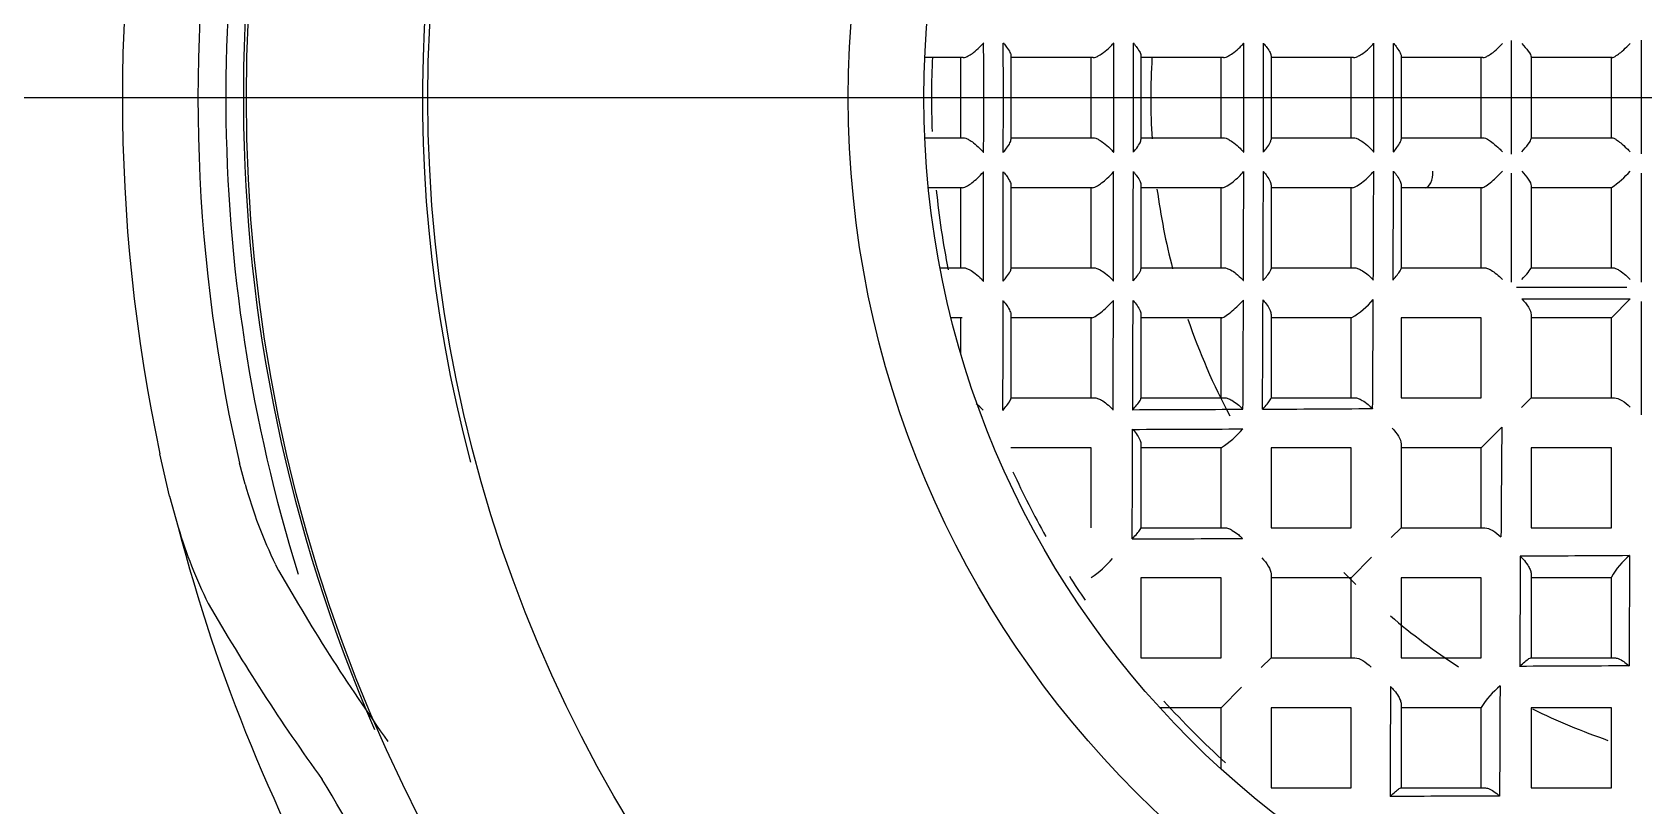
# Model space of a CAD drawing. Header units: millimetres. Extents: x -60 to 7633, y -2614 to 2146.
# Drawn here: x 4808.29 to 4818.94, y -1082.4 to -1077.28 of the extents above; entities that cross this region are included whole.
import ezdxf
from ezdxf.lldxf.tags import DXFTag

# ---------------------------------------------------------------- set-up
doc = ezdxf.new("R2010")
doc.units = ezdxf.units.MM
doc.layers.get('0').update_dxf_attribs({"color": 250})
tags = doc.linetypes.add('CENTER2', pattern=[28.575, 19.05, -3.175, 3.175, -3.175]).pattern_tags.tags
tags[10:11] = [DXFTag(74, 4), DXFTag(75, 0), DXFTag(340, '0'), DXFTag(46, 0.0), DXFTag(50, 0.0), DXFTag(44, 0.0), DXFTag(45, 0.0)]
tags[8:9] = [DXFTag(74, 4), DXFTag(75, 0), DXFTag(340, '0'), DXFTag(46, 0.0), DXFTag(50, 0.0), DXFTag(44, 0.0), DXFTag(45, 0.0)]
tags[6:7] = [DXFTag(74, 4), DXFTag(75, 0), DXFTag(340, '0'), DXFTag(46, 0.0), DXFTag(50, 0.0), DXFTag(44, 0.0), DXFTag(45, 0.0)]
tags[4:5] = [DXFTag(74, 4), DXFTag(75, 0), DXFTag(340, '0'), DXFTag(46, 0.0), DXFTag(50, 0.0), DXFTag(44, 0.0), DXFTag(45, 0.0)]

msp = doc.modelspace()

# ---------------------------------------------------------------- linework, layer by layer
at = {"linetype": 'Continuous'}
for p, q in [((4818.068, -1078.086), (4818.068, -1077.333)), ((4818.928, -1078.084), (4818.928, -1077.332)), ((4814.443, -1077.447), (4814.186, -1077.447)), ((4814.428, -1077.977), (4814.428, -1077.447)), ((4814.758, -1077.435), (4814.758, -1077.989)), ((4815.303, -1077.447), (4814.758, -1077.447)), ((4815.288, -1077.977), (4815.288, -1077.447)), ((4815.618, -1077.435), (4815.618, -1077.988)), ((4816.163, -1077.447), (4815.618, -1077.447)), ((4816.148, -1077.977), (4816.148, -1077.447)), ((4816.478, -1077.435), (4816.478, -1077.988)), ((4817.024, -1077.447), (4816.478, -1077.447)), ((4817.008, -1077.977), (4817.008, -1077.447)), ((4817.338, -1077.436), (4817.338, -1077.987)), ((4817.477, -1077.447), (4817.338, -1077.447)), ((4817.879, -1077.447), (4817.477, -1077.447)), ((4817.868, -1077.977), (4817.868, -1077.447)), ((4818.198, -1077.441), (4818.198, -1077.982)), ((4818.733, -1077.447), (4818.198, -1077.447)), ((4818.728, -1077.977), (4818.728, -1077.447)), ((4814.186, -1077.977), (4814.443, -1077.977)), ((4814.758, -1077.977), (4815.303, -1077.977)), ((4815.618, -1077.977), (4816.163, -1077.977)), ((4816.478, -1077.977), (4817.024, -1077.977)), ((4817.338, -1077.977), (4817.477, -1077.977)), ((4817.477, -1077.977), (4817.879, -1077.977)), ((4818.198, -1077.977), (4818.733, -1077.977)), ((4814.439, -1078.307), (4814.21, -1078.307)), ((4814.428, -1078.837), (4814.428, -1078.307)), ((4814.758, -1078.291), (4814.758, -1078.845)), ((4815.298, -1078.307), (4814.758, -1078.307)), ((4815.288, -1078.837), (4815.288, -1078.307)), ((4815.618, -1078.29), (4815.618, -1078.844)), ((4816.158, -1078.307), (4815.618, -1078.307)), ((4816.148, -1078.837), (4816.148, -1078.307)), ((4816.478, -1078.29), (4816.478, -1078.843)), ((4817.017, -1078.307), (4816.478, -1078.307)), ((4817.008, -1078.837), (4817.008, -1078.307)), ((4817.338, -1078.289), (4817.338, -1078.841)), ((4817.498, -1078.307), (4817.338, -1078.307)), ((4817.873, -1078.307), (4817.498, -1078.307)), ((4817.868, -1078.837), (4817.868, -1078.307)), ((4818.068, -1078.931), (4818.068, -1078.212)), ((4818.198, -1078.295), (4818.198, -1078.838)), ((4818.729, -1078.307), (4818.198, -1078.307)), ((4818.728, -1078.837), (4818.728, -1078.307)), ((4818.928, -1078.933), (4818.928, -1078.212)), ((4814.287, -1078.837), (4814.446, -1078.837)), ((4814.758, -1078.837), (4815.307, -1078.837)), ((4815.618, -1078.837), (4816.168, -1078.837)), ((4816.478, -1078.837), (4817.029, -1078.837)), ((4817.338, -1078.837), (4817.743, -1078.837)), ((4817.743, -1078.837), (4817.888, -1078.837)), ((4818.198, -1078.837), (4818.739, -1078.837)), ((4818.83, -1078.967), (4818.1, -1078.967)), ((4818.136, -1079.042), (4818.853, -1079.042)), ((4818.728, -1079.167), (4818.853, -1079.042)), ((4814.758, -1079.147), (4814.758, -1079.701)), ((4815.618, -1079.147), (4815.618, -1079.7)), ((4816.478, -1079.145), (4816.478, -1079.699)), ((4818.198, -1079.147), (4818.198, -1079.474)), ((4818.928, -1079.81), (4818.928, -1079.06)), ((4814.435, -1079.167), (4814.362, -1079.167)), ((4814.428, -1079.409), (4814.428, -1079.167)), ((4815.294, -1079.167), (4814.758, -1079.167)), ((4815.288, -1079.697), (4815.288, -1079.167)), ((4816.153, -1079.167), (4815.618, -1079.167)), ((4816.148, -1079.697), (4816.148, -1079.167)), ((4817.011, -1079.167), (4816.478, -1079.167)), ((4817.008, -1079.697), (4817.008, -1079.167)), ((4817.338, -1079.167), (4817.338, -1079.697)), ((4817.868, -1079.167), (4817.338, -1079.167)), ((4817.868, -1079.697), (4817.868, -1079.167)), ((4818.728, -1079.167), (4818.198, -1079.167)), ((4818.728, -1079.697), (4818.728, -1079.167)), ((4818.198, -1079.474), (4818.198, -1079.697)), ((4814.758, -1079.697), (4815.31, -1079.697)), ((4815.618, -1079.697), (4816.171, -1079.697)), ((4816.478, -1079.697), (4817.032, -1079.697)), ((4817.338, -1079.697), (4817.868, -1079.697)), ((4818.133, -1079.761), (4818.198, -1079.697)), ((4818.198, -1079.697), (4818.421, -1079.697)), ((4818.421, -1079.697), (4818.748, -1079.697)), ((4809.588, -1079.805), (4809.657, -1080.13)), ((4817.868, -1080.027), (4818.003, -1079.891)), ((4815.618, -1080.004), (4815.618, -1080.558)), ((4817.338, -1080.002), (4817.338, -1080.557)), ((4809.194, -1080.347), (4809.131, -1080.068)), ((4815.288, -1080.027), (4814.758, -1080.027)), ((4815.288, -1080.557), (4815.288, -1080.027)), ((4816.15, -1080.027), (4815.618, -1080.027)), ((4816.148, -1080.557), (4816.148, -1080.027)), ((4816.478, -1080.027), (4816.478, -1080.557)), ((4817.008, -1080.027), (4816.478, -1080.027)), ((4817.008, -1080.557), (4817.008, -1080.027)), ((4817.868, -1080.027), (4817.338, -1080.027)), ((4817.868, -1080.557), (4817.868, -1080.027)), ((4818.198, -1080.027), (4818.198, -1080.557)), ((4818.728, -1080.027), (4818.198, -1080.027)), ((4818.728, -1080.557), (4818.728, -1080.027)), ((4809.694, -1080.268), (4809.657, -1080.13)), ((4809.194, -1080.347), (4809.252, -1080.553)), ((4815.618, -1080.557), (4816.172, -1080.557)), ((4816.478, -1080.557), (4817.008, -1080.557)), ((4817.273, -1080.621), (4817.338, -1080.557)), ((4817.338, -1080.557), (4817.892, -1080.557)), ((4818.198, -1080.557), (4818.728, -1080.557)), ((4817.008, -1080.887), (4817.143, -1080.751)), ((4816.478, -1080.862), (4816.478, -1081.417)), ((4818.198, -1080.862), (4818.198, -1081.417)), ((4815.618, -1080.887), (4815.618, -1081.417)), ((4816.148, -1080.887), (4815.618, -1080.887)), ((4816.148, -1081.417), (4816.148, -1080.887)), ((4817.008, -1080.887), (4816.478, -1080.887)), ((4817.008, -1081.417), (4817.008, -1080.887)), ((4817.338, -1080.887), (4817.338, -1081.417)), ((4817.868, -1080.887), (4817.338, -1080.887)), ((4817.868, -1081.417), (4817.868, -1080.887)), ((4818.728, -1080.887), (4818.198, -1080.887)), ((4818.728, -1081.417), (4818.728, -1080.883)), ((4815.618, -1081.417), (4816.148, -1081.417)), ((4816.413, -1081.481), (4816.478, -1081.417)), ((4816.478, -1081.417), (4817.033, -1081.417)), ((4817.338, -1081.417), (4817.868, -1081.417)), ((4818.196, -1081.417), (4818.749, -1081.417)), ((4816.148, -1081.747), (4816.283, -1081.611)), ((4817.338, -1081.722), (4817.338, -1082.277)), ((4816.148, -1081.747), (4815.741, -1081.747)), ((4816.148, -1082.153), (4816.148, -1081.747)), ((4816.478, -1081.747), (4816.478, -1082.277)), ((4817.008, -1081.747), (4816.478, -1081.747)), ((4817.008, -1082.277), (4817.008, -1081.747)), ((4817.868, -1081.747), (4817.338, -1081.747)), ((4817.868, -1082.277), (4817.868, -1081.745)), ((4818.198, -1081.747), (4818.198, -1082.277)), ((4818.728, -1081.747), (4818.198, -1081.747)), ((4818.728, -1082.277), (4818.728, -1081.747)), ((4816.478, -1082.277), (4817.008, -1082.277)), ((4817.336, -1082.277), (4817.891, -1082.277)), ((4818.198, -1082.277), (4818.728, -1082.277))]:
    msp.add_line(p, q, dxfattribs=at)
at = {"linetype": 'CENTER2'}
msp.add_line((4840.183, -1077.712), (4800.183, -1077.712), dxfattribs=at)
at = {"linetype": 'Continuous'}
for radius in [154.995, 153.2, 152.997, 152.9, 152.7, 32.5, 32, 10.48, 9.28, 6.5, 6]:
    msp.add_circle((4820.183, -1077.712), radius, dxfattribs=at)
for centre, radius, start, end in [((4820.183, -1077.712), 9.315, 255, 195), ((4820.183, -1077.712), 10.5, 157.1727, 203.4562), ((4820.183, -1077.712), 10.616, 163.3469, 197.2643), ((4820.183, -1077.712), 11.3, 167.9632, 192.0368), ((4820.183, -1077.712), 10.8, 168.8254, 191.1746), ((4182.131, -1077.712), 632.447, 359.967225, 0.032775), ((4211.069, -1077.712), 603.639, 359.965668, 0.034332), ((4361.013, -1077.712), 454.425, 359.95446, 0.04554), ((4385.48, -1077.712), 430.088, 359.95189, 0.04811), ((4510.312, -1077.712), 305.986, 359.93252, 0.06748), ((4530.307, -1077.712), 286.121, 359.92786, 0.07214), ((4630.028, -1077.712), 187.13, 359.89005, 0.10995), ((4645.55, -1077.712), 171.737, 359.88028, 0.11972), ((4820.183, -1077.712), 5.95, 177.4228, 182.1515), ((4820.183, -1077.712), 4.5, 176.6433, 183.4742), ((4112.722, -1077.65), 701.856, 359.895812, 359.954897), ((4141.515, -1077.647), 673.193, 359.891138, 359.952727), ((4290.343, -1077.624), 525.094, 359.85818, 359.93704), ((4314.558, -1077.619), 501.01, 359.85081, 359.93344), ((4437.352, -1077.579), 378.946, 359.79703, 359.9061), ((4456.852, -1077.569), 359.576, 359.7846, 359.89951), ((4552.177, -1077.485), 264.981, 359.6901, 359.84566), ((4566.504, -1077.462), 250.785, 359.66743, 359.83172), ((4818.322, -1077.72), 0.714, 304.8117, 318.0671), ((4820.183, -1077.712), 5.95, 185.8893, 191.0278), ((4820.183, -1077.712), 4.5, 187.7274, 194.5583), ((3872.773, -1077.1), 941.936, 359.83707, 359.881125), ((3990.887, -1076.836), 824.552, 359.795684, 359.845969), ((4007.338, -1076.77), 808.231, 359.786884, 359.838176), ((4059.766, -1076.173), 756.535, 359.727356, 359.782102), ((4058.611, -1075.999), 757.82, 359.714716, 359.769361), ((4816.754, -1078.718), 0.517, 299.8216, 320.5632), ((3888.259, -1073.785), 928.91, 359.630918, 359.675459), ((4820.183, -1077.712), 4.5, 198.9939, 207.8805), ((4814.293, -1080.032), 0.378, 41.8919, 51.5462), ((4813.008, -372.499), 707.281, 270.207028, 270.266046), ((4813.984, -574.4), 505.378, 270.27636, 270.35884), ((4812.728, -323.458), 756.453, 270.214705, 270.269877), ((4815.829, -1079.519), 0.6, 302.2937, 320.3698), ((5302.312, -1083.793), 484.324, 179.53839, 179.62421), ((4820.183, -1077.712), 5.95, 204.5641, 209.1871), ((4812.83, -1079.39), 3.256, 195.6446, 205.6699), ((4812.26, -1079.661), 3.137, 196.5172, 206.4277), ((4820.183, -1077.711), 11.294, 194.5713, 225.4287), ((4811.871, -178.006), 902.632, 270.234203, 270.280399), ((4814.875, -1080.286), 0.729, 304.5689, 319.5156), ((5346.232, -1084.036), 528.116, 179.64293, 179.72186), ((4824.109, -2009.584), 928.858, 90.32454, 90.369083), ((4819.177, -1081.14), 0.517, 129.4368, 150.1784), ((5262.367, -1083.167), 443.525, 179.68652, 179.78065), ((4821.429, -1074.28), 13.25, 209.4816, 215.4757), ((4820.183, -1077.712), 4.5, 224.2556, 225.6895), ((4820.183, -1077.712), 5.95, 212.1401, 213.9652), ((4820.964, -1074.432), 13.283, 209.9193, 215.9006), ((4820.183, -1077.712), 4.5, 229.6072, 236.7752), ((4821.895, -1839.31), 757.846, 90.23064, 90.285283), ((5740.996, -1086.119), 923.739, 179.720129, 179.765269), ((4818.375, -1082.065), 0.6, 129.6302, 147.7063), ((5538.929, -1085.016), 720.945, 179.728765, 179.786654), ((4820.183, -1077.712), 5.95, 222.1174, 227.6727), ((4820.183, -1077.712), 4.5, 243.9625, 250.8341), ((4791.114, -1093.751), 22.302, 28.5195, 31.1307)]:
    msp.add_arc(centre, radius, start, end, dxfattribs=at)
msp.add_ellipse((4817.498, -1078.207), major_axis=(0, -0.1), ratio=0.493745, start_param=0, end_param=1.66158, dxfattribs=at)
for points, knots in [([(4814.443, -1077.447), (4814.447, -1077.447), (4814.453, -1077.445), (4814.46, -1077.443), (4814.466, -1077.441), (4814.473, -1077.437), (4814.48, -1077.433), (4814.49, -1077.428), (4814.501, -1077.421), (4814.511, -1077.413), (4814.525, -1077.402), (4814.538, -1077.39), (4814.551, -1077.378), (4814.56, -1077.369), (4814.569, -1077.36), (4814.576, -1077.351), (4814.577, -1077.351), (4814.577, -1077.35), (4814.578, -1077.35)], [0, 0, 0, 0, 0.145875, 0.145875, 0.145875, 0.290449, 0.290449, 0.290449, 0.498511, 0.498511, 0.498511, 0.786425, 0.786425, 0.786425, 0.989253, 0.989253, 0.989253, 1, 1, 1, 1]), ([(4814.708, -1077.35), (4814.708, -1077.35), (4814.709, -1077.351), (4814.709, -1077.351), (4814.717, -1077.36), (4814.724, -1077.369), (4814.73, -1077.378), (4814.739, -1077.39), (4814.747, -1077.402), (4814.752, -1077.413), (4814.756, -1077.421), (4814.758, -1077.429), (4814.758, -1077.435)], [0, 0, 0, 0, 0.014647, 0.014647, 0.014647, 0.296301, 0.296301, 0.296301, 0.696508, 0.696508, 0.696508, 1, 1, 1, 1]), ([(4815.303, -1077.447), (4815.308, -1077.447), (4815.314, -1077.445), (4815.32, -1077.443), (4815.326, -1077.441), (4815.333, -1077.437), (4815.34, -1077.433), (4815.351, -1077.428), (4815.361, -1077.42), (4815.371, -1077.413), (4815.386, -1077.402), (4815.399, -1077.39), (4815.412, -1077.378), (4815.421, -1077.369), (4815.429, -1077.36), (4815.436, -1077.352), (4815.437, -1077.351), (4815.437, -1077.351), (4815.438, -1077.35)], [0, 0, 0, 0, 0.146971, 0.146971, 0.146971, 0.292613, 0.292613, 0.292613, 0.502793, 0.502793, 0.502793, 0.793256, 0.793256, 0.793256, 0.98921, 0.98921, 0.98921, 1, 1, 1, 1]), ([(4815.568, -1077.35), (4815.568, -1077.351), (4815.568, -1077.351), (4815.569, -1077.352), (4815.577, -1077.361), (4815.584, -1077.37), (4815.59, -1077.379), (4815.599, -1077.391), (4815.607, -1077.403), (4815.612, -1077.414), (4815.616, -1077.422), (4815.618, -1077.429), (4815.618, -1077.435)], [0, 0, 0, 0, 0.014628, 0.014628, 0.014628, 0.296243, 0.296243, 0.296243, 0.696776, 0.696776, 0.696776, 1, 1, 1, 1]), ([(4816.163, -1077.447), (4816.168, -1077.447), (4816.174, -1077.445), (4816.181, -1077.443), (4816.187, -1077.441), (4816.194, -1077.437), (4816.201, -1077.433), (4816.211, -1077.427), (4816.222, -1077.42), (4816.232, -1077.412), (4816.247, -1077.402), (4816.261, -1077.389), (4816.273, -1077.377), (4816.281, -1077.369), (4816.289, -1077.361), (4816.296, -1077.353), (4816.297, -1077.352), (4816.297, -1077.352), (4816.298, -1077.351)], [0, 0, 0, 0, 0.148561, 0.148561, 0.148561, 0.295756, 0.295756, 0.295756, 0.509003, 0.509003, 0.509003, 0.80311, 0.80311, 0.80311, 0.989148, 0.989148, 0.989148, 1, 1, 1, 1]), ([(4816.428, -1077.351), (4816.428, -1077.352), (4816.428, -1077.352), (4816.429, -1077.353), (4816.437, -1077.362), (4816.444, -1077.371), (4816.45, -1077.379), (4816.459, -1077.392), (4816.467, -1077.404), (4816.472, -1077.414), (4816.476, -1077.422), (4816.478, -1077.43), (4816.478, -1077.435)], [0, 0, 0, 0, 0.0146, 0.0146, 0.0146, 0.296351, 0.296351, 0.296351, 0.697247, 0.697247, 0.697247, 1, 1, 1, 1]), ([(4817.024, -1077.447), (4817.029, -1077.447), (4817.035, -1077.445), (4817.041, -1077.443), (4817.048, -1077.441), (4817.055, -1077.437), (4817.062, -1077.433), (4817.073, -1077.427), (4817.084, -1077.42), (4817.094, -1077.412), (4817.108, -1077.401), (4817.122, -1077.389), (4817.135, -1077.376), (4817.143, -1077.369), (4817.15, -1077.361), (4817.156, -1077.354), (4817.157, -1077.353), (4817.157, -1077.353), (4817.157, -1077.352)], [0, 0, 0, 0, 0.151079, 0.151079, 0.151079, 0.300732, 0.300732, 0.300732, 0.51881, 0.51881, 0.51881, 0.818547, 0.818547, 0.818547, 0.989051, 0.989051, 0.989051, 1, 1, 1, 1]), ([(4817.287, -1077.353), (4817.288, -1077.353), (4817.288, -1077.354), (4817.289, -1077.354), (4817.296, -1077.363), (4817.304, -1077.372), (4817.31, -1077.381), (4817.319, -1077.393), (4817.327, -1077.405), (4817.332, -1077.415), (4817.336, -1077.423), (4817.338, -1077.43), (4817.338, -1077.436)], [0, 0, 0, 0, 0.014552, 0.014552, 0.014552, 0.296996, 0.296996, 0.296996, 0.698185, 0.698185, 0.698185, 1, 1, 1, 1]), ([(4817.879, -1077.447), (4817.884, -1077.447), (4817.889, -1077.445), (4817.895, -1077.443), (4817.901, -1077.441), (4817.908, -1077.437), (4817.915, -1077.433), (4817.925, -1077.427), (4817.935, -1077.42), (4817.946, -1077.412), (4817.96, -1077.401), (4817.974, -1077.388), (4817.987, -1077.375), (4817.994, -1077.368), (4818.001, -1077.362), (4818.007, -1077.355), (4818.008, -1077.354), (4818.008, -1077.354), (4818.008, -1077.353)], [0, 0, 0, 0, 0.152296, 0.152296, 0.152296, 0.303133, 0.303133, 0.303133, 0.524406, 0.524406, 0.524406, 0.830898, 0.830898, 0.830898, 0.989077, 0.989077, 0.989077, 1, 1, 1, 1]), ([(4818.136, -1077.353), (4818.152, -1077.371), (4818.167, -1077.388), (4818.19, -1077.42), (4818.198, -1077.434), (4818.198, -1077.441)], [0, 0, 0, 0, 0.5, 0.5, 1, 1, 1, 1]), ([(4818.733, -1077.447), (4818.736, -1077.447), (4818.74, -1077.445), (4818.745, -1077.443), (4818.75, -1077.441), (4818.755, -1077.437), (4818.761, -1077.433), (4818.77, -1077.427), (4818.78, -1077.42), (4818.79, -1077.412), (4818.803, -1077.401), (4818.817, -1077.388), (4818.831, -1077.375), (4818.838, -1077.368), (4818.845, -1077.362), (4818.851, -1077.355), (4818.852, -1077.354), (4818.852, -1077.354), (4818.853, -1077.353)], [0, 0, 0, 0, 0.151404, 0.151404, 0.151404, 0.301338, 0.301338, 0.301338, 0.522087, 0.522087, 0.522087, 0.829533, 0.829533, 0.829533, 0.989116, 0.989116, 0.989116, 1, 1, 1, 1]), ([(4814.443, -1077.977), (4814.447, -1077.977), (4814.453, -1077.978), (4814.46, -1077.98), (4814.466, -1077.982), (4814.473, -1077.986), (4814.48, -1077.99), (4814.49, -1077.995), (4814.501, -1078.003), (4814.511, -1078.01), (4814.525, -1078.021), (4814.538, -1078.033), (4814.551, -1078.045), (4814.56, -1078.054), (4814.569, -1078.063), (4814.576, -1078.072), (4814.577, -1078.072), (4814.577, -1078.073), (4814.578, -1078.073)], [0, 0, 0, 0, 0.145875, 0.145875, 0.145875, 0.290449, 0.290449, 0.290449, 0.498511, 0.498511, 0.498511, 0.786425, 0.786425, 0.786425, 0.989253, 0.989253, 0.989253, 1, 1, 1, 1]), ([(4814.708, -1078.073), (4814.708, -1078.073), (4814.709, -1078.072), (4814.709, -1078.072), (4814.717, -1078.063), (4814.724, -1078.054), (4814.73, -1078.045), (4814.739, -1078.033), (4814.747, -1078.021), (4814.752, -1078.01), (4814.756, -1078.002), (4814.758, -1077.994), (4814.758, -1077.989)], [0, 0, 0, 0, 0.014647, 0.014647, 0.014647, 0.296301, 0.296301, 0.296301, 0.696508, 0.696508, 0.696508, 1, 1, 1, 1]), ([(4815.303, -1077.977), (4815.308, -1077.977), (4815.314, -1077.978), (4815.32, -1077.98), (4815.326, -1077.983), (4815.333, -1077.986), (4815.34, -1077.99), (4815.351, -1077.996), (4815.361, -1078.003), (4815.371, -1078.011), (4815.386, -1078.021), (4815.399, -1078.033), (4815.412, -1078.046), (4815.421, -1078.054), (4815.429, -1078.063), (4815.436, -1078.071), (4815.437, -1078.072), (4815.437, -1078.072), (4815.438, -1078.073)], [0, 0, 0, 0, 0.146971, 0.146971, 0.146971, 0.292613, 0.292613, 0.292613, 0.502793, 0.502793, 0.502793, 0.793256, 0.793256, 0.793256, 0.98921, 0.98921, 0.98921, 1, 1, 1, 1]), ([(4815.568, -1078.073), (4815.568, -1078.072), (4815.568, -1078.072), (4815.569, -1078.071), (4815.577, -1078.062), (4815.584, -1078.053), (4815.59, -1078.045), (4815.599, -1078.032), (4815.607, -1078.02), (4815.612, -1078.01), (4815.616, -1078.001), (4815.618, -1077.994), (4815.618, -1077.988)], [0, 0, 0, 0, 0.014628, 0.014628, 0.014628, 0.296243, 0.296243, 0.296243, 0.696776, 0.696776, 0.696776, 1, 1, 1, 1]), ([(4816.163, -1077.977), (4816.168, -1077.977), (4816.174, -1077.978), (4816.181, -1077.98), (4816.187, -1077.983), (4816.194, -1077.986), (4816.201, -1077.99), (4816.211, -1077.996), (4816.222, -1078.003), (4816.232, -1078.011), (4816.247, -1078.022), (4816.261, -1078.034), (4816.273, -1078.046), (4816.281, -1078.054), (4816.289, -1078.062), (4816.296, -1078.071), (4816.297, -1078.071), (4816.297, -1078.071), (4816.298, -1078.072)], [0, 0, 0, 0, 0.148561, 0.148561, 0.148561, 0.295756, 0.295756, 0.295756, 0.509003, 0.509003, 0.509003, 0.80311, 0.80311, 0.80311, 0.989148, 0.989148, 0.989148, 1, 1, 1, 1]), ([(4816.428, -1078.072), (4816.428, -1078.071), (4816.428, -1078.071), (4816.429, -1078.07), (4816.437, -1078.061), (4816.444, -1078.052), (4816.45, -1078.044), (4816.459, -1078.031), (4816.467, -1078.019), (4816.472, -1078.009), (4816.476, -1078.001), (4816.478, -1077.994), (4816.478, -1077.988)], [0, 0, 0, 0, 0.0146, 0.0146, 0.0146, 0.296351, 0.296351, 0.296351, 0.697247, 0.697247, 0.697247, 1, 1, 1, 1]), ([(4817.024, -1077.977), (4817.029, -1077.977), (4817.035, -1077.978), (4817.041, -1077.98), (4817.048, -1077.983), (4817.055, -1077.986), (4817.062, -1077.99), (4817.073, -1077.996), (4817.084, -1078.003), (4817.094, -1078.011), (4817.108, -1078.022), (4817.122, -1078.035), (4817.135, -1078.047), (4817.143, -1078.054), (4817.15, -1078.062), (4817.156, -1078.069), (4817.157, -1078.07), (4817.157, -1078.07), (4817.157, -1078.071)], [0, 0, 0, 0, 0.151079, 0.151079, 0.151079, 0.300732, 0.300732, 0.300732, 0.51881, 0.51881, 0.51881, 0.818547, 0.818547, 0.818547, 0.989051, 0.989051, 0.989051, 1, 1, 1, 1]), ([(4817.287, -1078.07), (4817.288, -1078.07), (4817.288, -1078.07), (4817.289, -1078.069), (4817.296, -1078.06), (4817.304, -1078.051), (4817.31, -1078.042), (4817.319, -1078.03), (4817.327, -1078.018), (4817.332, -1078.008), (4817.336, -1078), (4817.338, -1077.993), (4817.338, -1077.987)], [0, 0, 0, 0, 0.014552, 0.014552, 0.014552, 0.296996, 0.296996, 0.296996, 0.698185, 0.698185, 0.698185, 1, 1, 1, 1]), ([(4817.879, -1077.977), (4817.884, -1077.977), (4817.889, -1077.978), (4817.895, -1077.98), (4817.901, -1077.983), (4817.908, -1077.986), (4817.915, -1077.99), (4817.925, -1077.996), (4817.935, -1078.003), (4817.946, -1078.012), (4817.96, -1078.023), (4817.974, -1078.035), (4817.987, -1078.048), (4817.994, -1078.055), (4818.001, -1078.062), (4818.007, -1078.068), (4818.008, -1078.069), (4818.008, -1078.069), (4818.008, -1078.07)], [0, 0, 0, 0, 0.152296, 0.152296, 0.152296, 0.303133, 0.303133, 0.303133, 0.524406, 0.524406, 0.524406, 0.830898, 0.830898, 0.830898, 0.989077, 0.989077, 0.989077, 1, 1, 1, 1]), ([(4818.136, -1078.07), (4818.152, -1078.052), (4818.167, -1078.035), (4818.19, -1078.004), (4818.198, -1077.989), (4818.198, -1077.982)], [0, 0, 0, 0, 0.5, 0.5, 1, 1, 1, 1]), ([(4818.733, -1077.977), (4818.736, -1077.977), (4818.74, -1077.978), (4818.745, -1077.98), (4818.75, -1077.983), (4818.755, -1077.986), (4818.761, -1077.99), (4818.77, -1077.996), (4818.78, -1078.003), (4818.79, -1078.011), (4818.803, -1078.022), (4818.817, -1078.035), (4818.831, -1078.048), (4818.838, -1078.055), (4818.845, -1078.062), (4818.851, -1078.068), (4818.852, -1078.069), (4818.852, -1078.069), (4818.853, -1078.07)], [0, 0, 0, 0, 0.151404, 0.151404, 0.151404, 0.301338, 0.301338, 0.301338, 0.522087, 0.522087, 0.522087, 0.829533, 0.829533, 0.829533, 0.989116, 0.989116, 0.989116, 1, 1, 1, 1]), ([(4814.439, -1078.307), (4814.443, -1078.307), (4814.448, -1078.305), (4814.453, -1078.303), (4814.459, -1078.301), (4814.465, -1078.298), (4814.472, -1078.294), (4814.48, -1078.289), (4814.49, -1078.283), (4814.499, -1078.276), (4814.512, -1078.266), (4814.525, -1078.255), (4814.537, -1078.244), (4814.551, -1078.231), (4814.564, -1078.217), (4814.576, -1078.204), (4814.577, -1078.203), (4814.577, -1078.203), (4814.578, -1078.202)], [0, 0, 0, 0, 0.130615, 0.130615, 0.130615, 0.260342, 0.260342, 0.260342, 0.438697, 0.438697, 0.438697, 0.690382, 0.690382, 0.690382, 0.989825, 0.989825, 0.989825, 1, 1, 1, 1]), ([(4814.708, -1078.202), (4814.708, -1078.203), (4814.708, -1078.203), (4814.709, -1078.204), (4814.717, -1078.213), (4814.724, -1078.222), (4814.731, -1078.231), (4814.74, -1078.244), (4814.747, -1078.256), (4814.752, -1078.267), (4814.756, -1078.276), (4814.758, -1078.284), (4814.758, -1078.291)], [0, 0, 0, 0, 0.0149, 0.0149, 0.0149, 0.303312, 0.303312, 0.303312, 0.696338, 0.696338, 0.696338, 1, 1, 1, 1]), ([(4815.298, -1078.307), (4815.302, -1078.307), (4815.307, -1078.305), (4815.313, -1078.303), (4815.318, -1078.301), (4815.324, -1078.298), (4815.331, -1078.294), (4815.339, -1078.289), (4815.349, -1078.283), (4815.358, -1078.276), (4815.37, -1078.267), (4815.383, -1078.256), (4815.395, -1078.245), (4815.41, -1078.231), (4815.424, -1078.217), (4815.436, -1078.203), (4815.437, -1078.202), (4815.437, -1078.202), (4815.438, -1078.201)], [0, 0, 0, 0, 0.129049, 0.129049, 0.129049, 0.257259, 0.257259, 0.257259, 0.432473, 0.432473, 0.432473, 0.68013, 0.68013, 0.68013, 0.989883, 0.989883, 0.989883, 1, 1, 1, 1]), ([(4815.568, -1078.201), (4815.568, -1078.202), (4815.568, -1078.202), (4815.569, -1078.203), (4815.577, -1078.212), (4815.584, -1078.221), (4815.591, -1078.231), (4815.6, -1078.243), (4815.607, -1078.256), (4815.612, -1078.267), (4815.616, -1078.275), (4815.618, -1078.284), (4815.618, -1078.29)], [0, 0, 0, 0, 0.014924, 0.014924, 0.014924, 0.304806, 0.304806, 0.304806, 0.696698, 0.696698, 0.696698, 1, 1, 1, 1]), ([(4816.158, -1078.307), (4816.172, -1078.307), (4816.202, -1078.288), (4816.253, -1078.247), (4816.277, -1078.223), (4816.297, -1078.2)], [0, 0, 0, 0, 0.5, 0.5, 1, 1, 1, 1]), ([(4816.427, -1078.2), (4816.428, -1078.201), (4816.428, -1078.201), (4816.429, -1078.202), (4816.437, -1078.211), (4816.444, -1078.221), (4816.451, -1078.23), (4816.46, -1078.242), (4816.467, -1078.255), (4816.472, -1078.266), (4816.476, -1078.275), (4816.478, -1078.283), (4816.478, -1078.29)], [0, 0, 0, 0, 0.014954, 0.014954, 0.014954, 0.307284, 0.307284, 0.307284, 0.69736, 0.69736, 0.69736, 1, 1, 1, 1]), ([(4817.017, -1078.307), (4817.031, -1078.307), (4817.061, -1078.288), (4817.113, -1078.246), (4817.137, -1078.222), (4817.157, -1078.199)], [0, 0, 0, 0, 0.5, 0.5, 1, 1, 1, 1]), ([(4817.287, -1078.198), (4817.288, -1078.199), (4817.288, -1078.199), (4817.288, -1078.2), (4817.297, -1078.209), (4817.304, -1078.219), (4817.311, -1078.229), (4817.32, -1078.241), (4817.327, -1078.253), (4817.332, -1078.265), (4817.336, -1078.274), (4817.338, -1078.282), (4817.338, -1078.289)], [0, 0, 0, 0, 0.01499, 0.01499, 0.01499, 0.31191, 0.31191, 0.31191, 0.698733, 0.698733, 0.698733, 1, 1, 1, 1]), ([(4817.873, -1078.307), (4817.884, -1078.307), (4817.912, -1078.288), (4817.962, -1078.245), (4817.987, -1078.221), (4818.008, -1078.198)], [0, 0, 0, 0, 0.5, 0.5, 1, 1, 1, 1]), ([(4818.136, -1078.198), (4818.152, -1078.215), (4818.167, -1078.233), (4818.19, -1078.268), (4818.198, -1078.284), (4818.198, -1078.295)], [0, 0, 0, 0, 0.5, 0.5, 1, 1, 1, 1]), ([(4814.446, -1078.837), (4814.452, -1078.837), (4814.458, -1078.838), (4814.465, -1078.841), (4814.472, -1078.843), (4814.48, -1078.847), (4814.487, -1078.851), (4814.499, -1078.857), (4814.51, -1078.865), (4814.521, -1078.874), (4814.536, -1078.885), (4814.55, -1078.898), (4814.563, -1078.911), (4814.567, -1078.916), (4814.571, -1078.92), (4814.575, -1078.925), (4814.576, -1078.925), (4814.576, -1078.926), (4814.577, -1078.926)], [0, 0, 0, 0, 0.162938, 0.162938, 0.162938, 0.324202, 0.324202, 0.324202, 0.563299, 0.563299, 0.563299, 0.883093, 0.883093, 0.883093, 0.988652, 0.988652, 0.988652, 1, 1, 1, 1]), ([(4814.707, -1078.926), (4814.707, -1078.925), (4814.707, -1078.925), (4814.708, -1078.924), (4814.716, -1078.915), (4814.724, -1078.906), (4814.73, -1078.897), (4814.739, -1078.885), (4814.747, -1078.873), (4814.752, -1078.864), (4814.756, -1078.856), (4814.758, -1078.85), (4814.758, -1078.845)], [0, 0, 0, 0, 0.014252, 0.014252, 0.014252, 0.306746, 0.306746, 0.306746, 0.70396, 0.70396, 0.70396, 1, 1, 1, 1]), ([(4815.307, -1078.837), (4815.312, -1078.837), (4815.319, -1078.838), (4815.326, -1078.841), (4815.334, -1078.843), (4815.341, -1078.847), (4815.349, -1078.851), (4815.36, -1078.858), (4815.372, -1078.866), (4815.383, -1078.874), (4815.398, -1078.886), (4815.413, -1078.899), (4815.425, -1078.912), (4815.429, -1078.916), (4815.432, -1078.919), (4815.435, -1078.923), (4815.435, -1078.923), (4815.436, -1078.924), (4815.436, -1078.924)], [0, 0, 0, 0, 0.167273, 0.167273, 0.167273, 0.332789, 0.332789, 0.332789, 0.579523, 0.579523, 0.579523, 0.906487, 0.906487, 0.906487, 0.9885, 0.9885, 0.9885, 1, 1, 1, 1]), ([(4815.566, -1078.924), (4815.567, -1078.923), (4815.567, -1078.923), (4815.567, -1078.923), (4815.576, -1078.913), (4815.584, -1078.904), (4815.59, -1078.895), (4815.599, -1078.883), (4815.607, -1078.872), (4815.612, -1078.862), (4815.616, -1078.855), (4815.618, -1078.848), (4815.618, -1078.844)], [0, 0, 0, 0, 0.014142, 0.014142, 0.014142, 0.312027, 0.312027, 0.312027, 0.706914, 0.706914, 0.706914, 1, 1, 1, 1]), ([(4816.168, -1078.837), (4816.174, -1078.837), (4816.181, -1078.838), (4816.188, -1078.841), (4816.195, -1078.843), (4816.203, -1078.847), (4816.211, -1078.851), (4816.223, -1078.858), (4816.235, -1078.866), (4816.246, -1078.875), (4816.261, -1078.887), (4816.276, -1078.9), (4816.289, -1078.914), (4816.291, -1078.916), (4816.292, -1078.918), (4816.294, -1078.92), (4816.295, -1078.921), (4816.295, -1078.921), (4816.296, -1078.922)], [0, 0, 0, 0, 0.173521, 0.173521, 0.173521, 0.345169, 0.345169, 0.345169, 0.602704, 0.602704, 0.602704, 0.939268, 0.939268, 0.939268, 0.988285, 0.988285, 0.988285, 1, 1, 1, 1]), ([(4816.425, -1078.921), (4816.426, -1078.921), (4816.426, -1078.92), (4816.427, -1078.92), (4816.435, -1078.91), (4816.443, -1078.9), (4816.451, -1078.891), (4816.459, -1078.88), (4816.467, -1078.869), (4816.472, -1078.86), (4816.476, -1078.853), (4816.478, -1078.847), (4816.478, -1078.843)], [0, 0, 0, 0, 0.013976, 0.013976, 0.013976, 0.321504, 0.321504, 0.321504, 0.711834, 0.711834, 0.711834, 1, 1, 1, 1]), ([(4817.029, -1078.837), (4817.035, -1078.837), (4817.043, -1078.838), (4817.05, -1078.841), (4817.058, -1078.844), (4817.066, -1078.847), (4817.074, -1078.852), (4817.086, -1078.859), (4817.099, -1078.868), (4817.111, -1078.877), (4817.126, -1078.889), (4817.14, -1078.903), (4817.153, -1078.917), (4817.153, -1078.917), (4817.154, -1078.918), (4817.154, -1078.918)], [0, 0, 0, 0, 0.183182, 0.183182, 0.183182, 0.364326, 0.364326, 0.364326, 0.63811, 0.63811, 0.63811, 0.987958, 0.987958, 0.987958, 1, 1, 1, 1]), ([(4817.284, -1078.917), (4817.284, -1078.917), (4817.285, -1078.917), (4817.285, -1078.916), (4817.295, -1078.906), (4817.303, -1078.895), (4817.311, -1078.886), (4817.32, -1078.875), (4817.327, -1078.865), (4817.332, -1078.856), (4817.336, -1078.85), (4817.338, -1078.844), (4817.338, -1078.841)], [0, 0, 0, 0, 0.013705, 0.013705, 0.013705, 0.340198, 0.340198, 0.340198, 0.720806, 0.720806, 0.720806, 1, 1, 1, 1]), ([(4817.888, -1078.837), (4817.894, -1078.837), (4817.901, -1078.838), (4817.909, -1078.841), (4817.917, -1078.844), (4817.925, -1078.848), (4817.933, -1078.852), (4817.946, -1078.86), (4817.958, -1078.869), (4817.97, -1078.879), (4817.983, -1078.889), (4817.996, -1078.901), (4818.007, -1078.913), (4818.008, -1078.913), (4818.008, -1078.914), (4818.008, -1078.914)], [0, 0, 0, 0, 0.193472, 0.193472, 0.193472, 0.384698, 0.384698, 0.384698, 0.678326, 0.678326, 0.678326, 0.987694, 0.987694, 0.987694, 1, 1, 1, 1]), ([(4818.136, -1078.914), (4818.152, -1078.897), (4818.167, -1078.881), (4818.189, -1078.854), (4818.198, -1078.842), (4818.198, -1078.838)], [0, 0, 0, 0, 0.5, 0.5, 1, 1, 1, 1]), ([(4818.739, -1078.837), (4818.744, -1078.837), (4818.75, -1078.838), (4818.756, -1078.841), (4818.763, -1078.844), (4818.77, -1078.848), (4818.778, -1078.852), (4818.789, -1078.859), (4818.801, -1078.869), (4818.814, -1078.878), (4818.826, -1078.889), (4818.839, -1078.901), (4818.851, -1078.913), (4818.852, -1078.913), (4818.852, -1078.914), (4818.853, -1078.914)], [0, 0, 0, 0, 0.190389, 0.190389, 0.190389, 0.378439, 0.378439, 0.378439, 0.674044, 0.674044, 0.674044, 0.987877, 0.987877, 0.987877, 1, 1, 1, 1]), ([(4814.706, -1079.055), (4814.707, -1079.055), (4814.707, -1079.056), (4814.708, -1079.056), (4814.716, -1079.066), (4814.725, -1079.076), (4814.732, -1079.087), (4814.74, -1079.099), (4814.747, -1079.111), (4814.752, -1079.123), (4814.756, -1079.132), (4814.758, -1079.14), (4814.758, -1079.147)], [0, 0, 0, 0, 0.014965, 0.014965, 0.014965, 0.324839, 0.324839, 0.324839, 0.702876, 0.702876, 0.702876, 1, 1, 1, 1]), ([(4815.294, -1079.167), (4815.3, -1079.167), (4815.311, -1079.162), (4815.336, -1079.145), (4815.35, -1079.135), (4815.39, -1079.101), (4815.415, -1079.076), (4815.436, -1079.053)], [0, 0, 0, 0, 0.25, 0.25, 0.5, 0.5, 1, 1, 1, 1]), ([(4815.566, -1079.053), (4815.566, -1079.053), (4815.567, -1079.054), (4815.567, -1079.054), (4815.576, -1079.064), (4815.585, -1079.075), (4815.592, -1079.086), (4815.6, -1079.098), (4815.607, -1079.11), (4815.612, -1079.122), (4815.616, -1079.131), (4815.618, -1079.139), (4815.618, -1079.147)], [0, 0, 0, 0, 0.014955, 0.014955, 0.014955, 0.332887, 0.332887, 0.332887, 0.705714, 0.705714, 0.705714, 1, 1, 1, 1]), ([(4816.153, -1079.167), (4816.159, -1079.167), (4816.169, -1079.161), (4816.194, -1079.145), (4816.208, -1079.134), (4816.249, -1079.099), (4816.274, -1079.074), (4816.295, -1079.05)], [0, 0, 0, 0, 0.25, 0.25, 0.5, 0.5, 1, 1, 1, 1]), ([(4816.425, -1079.05), (4816.425, -1079.05), (4816.426, -1079.051), (4816.426, -1079.051), (4816.436, -1079.062), (4816.445, -1079.073), (4816.452, -1079.084), (4816.461, -1079.097), (4816.467, -1079.109), (4816.472, -1079.12), (4816.476, -1079.129), (4816.478, -1079.138), (4816.478, -1079.145)], [0, 0, 0, 0, 0.014912, 0.014912, 0.014912, 0.34563, 0.34563, 0.34563, 0.710402, 0.710402, 0.710402, 1, 1, 1, 1]), ([(4815.31, -1079.697), (4815.316, -1079.697), (4815.324, -1079.698), (4815.331, -1079.701), (4815.339, -1079.704), (4815.347, -1079.708), (4815.356, -1079.712), (4815.368, -1079.719), (4815.381, -1079.728), (4815.393, -1079.738), (4815.407, -1079.749), (4815.42, -1079.762), (4815.432, -1079.775), (4815.433, -1079.776), (4815.433, -1079.776), (4815.434, -1079.777)], [0, 0, 0, 0, 0.187816, 0.187816, 0.187816, 0.373526, 0.373526, 0.373526, 0.654344, 0.654344, 0.654344, 0.987809, 0.987809, 0.987809, 1, 1, 1, 1]), ([(4816.171, -1079.697), (4816.177, -1079.697), (4816.185, -1079.698), (4816.193, -1079.701), (4816.201, -1079.704), (4816.21, -1079.708), (4816.218, -1079.713), (4816.231, -1079.72), (4816.244, -1079.729), (4816.256, -1079.739), (4816.268, -1079.749), (4816.28, -1079.76), (4816.291, -1079.772), (4816.291, -1079.772), (4816.292, -1079.773), (4816.292, -1079.773)], [0, 0, 0, 0, 0.198123, 0.198123, 0.198123, 0.393986, 0.393986, 0.393986, 0.691201, 0.691201, 0.691201, 0.987467, 0.987467, 0.987467, 1, 1, 1, 1]), ([(4817.032, -1079.697), (4817.039, -1079.697), (4817.047, -1079.698), (4817.055, -1079.701), (4817.064, -1079.704), (4817.073, -1079.709), (4817.081, -1079.714), (4817.094, -1079.721), (4817.108, -1079.731), (4817.12, -1079.741), (4817.13, -1079.749), (4817.139, -1079.758), (4817.148, -1079.767), (4817.148, -1079.768), (4817.149, -1079.768), (4817.149, -1079.769)], [0, 0, 0, 0, 0.212867, 0.212867, 0.212867, 0.423265, 0.423265, 0.423265, 0.743237, 0.743237, 0.743237, 0.986997, 0.986997, 0.986997, 1, 1, 1, 1]), ([(4814.705, -1079.779), (4814.705, -1079.778), (4814.705, -1079.778), (4814.706, -1079.778), (4814.715, -1079.767), (4814.723, -1079.757), (4814.731, -1079.748), (4814.74, -1079.737), (4814.747, -1079.726), (4814.752, -1079.717), (4814.756, -1079.711), (4814.758, -1079.705), (4814.758, -1079.701)], [0, 0, 0, 0, 0.013794, 0.013794, 0.013794, 0.332699, 0.332699, 0.332699, 0.717117, 0.717117, 0.717117, 1, 1, 1, 1]), ([(4815.563, -1079.776), (4815.564, -1079.776), (4815.564, -1079.775), (4815.565, -1079.775), (4815.574, -1079.764), (4815.583, -1079.754), (4815.591, -1079.744), (4815.6, -1079.733), (4815.607, -1079.723), (4815.612, -1079.715), (4815.616, -1079.709), (4815.618, -1079.704), (4815.618, -1079.7)], [0, 0, 0, 0, 0.013593, 0.013593, 0.013593, 0.347736, 0.347736, 0.347736, 0.724088, 0.724088, 0.724088, 1, 1, 1, 1]), ([(4816.422, -1079.773), (4816.422, -1079.772), (4816.422, -1079.772), (4816.423, -1079.771), (4816.434, -1079.76), (4816.443, -1079.749), (4816.452, -1079.738), (4816.46, -1079.728), (4816.468, -1079.719), (4816.472, -1079.711), (4816.476, -1079.706), (4816.478, -1079.701), (4816.478, -1079.699)], [0, 0, 0, 0, 0.013311, 0.013311, 0.013311, 0.371992, 0.371992, 0.371992, 0.734773, 0.734773, 0.734773, 1, 1, 1, 1]), ([(4815.563, -1079.905), (4815.563, -1079.906), (4815.564, -1079.906), (4815.564, -1079.907), (4815.575, -1079.918), (4815.585, -1079.931), (4815.593, -1079.943), (4815.601, -1079.955), (4815.608, -1079.967), (4815.612, -1079.979), (4815.616, -1079.988), (4815.618, -1079.996), (4815.618, -1080.004)], [0, 0, 0, 0, 0.014755, 0.014755, 0.014755, 0.370759, 0.370759, 0.370759, 0.720009, 0.720009, 0.720009, 1, 1, 1, 1]), ([(4815.56, -1080.63), (4815.561, -1080.629), (4815.561, -1080.629), (4815.561, -1080.629), (4815.573, -1080.616), (4815.584, -1080.605), (4815.592, -1080.594), (4815.601, -1080.584), (4815.608, -1080.576), (4815.612, -1080.569), (4815.616, -1080.564), (4815.618, -1080.56), (4815.618, -1080.558)], [0, 0, 0, 0, 0.013084, 0.013084, 0.013084, 0.39311, 0.39311, 0.39311, 0.743636, 0.743636, 0.743636, 1, 1, 1, 1]), ([(4816.172, -1080.557), (4816.179, -1080.557), (4816.188, -1080.558), (4816.196, -1080.561), (4816.205, -1080.564), (4816.214, -1080.569), (4816.222, -1080.574), (4816.236, -1080.582), (4816.249, -1080.591), (4816.262, -1080.602), (4816.27, -1080.609), (4816.279, -1080.617), (4816.286, -1080.625), (4816.287, -1080.626), (4816.287, -1080.626), (4816.288, -1080.627)], [0, 0, 0, 0, 0.219462, 0.219462, 0.219462, 0.43637, 0.43637, 0.43637, 0.765904, 0.765904, 0.765904, 0.986795, 0.986795, 0.986795, 1, 1, 1, 1]), ([(4818.126, -1080.745), (4818.126, -1080.746), (4818.127, -1080.746), (4818.127, -1080.747), (4818.136, -1080.755), (4818.145, -1080.765), (4818.153, -1080.774), (4818.164, -1080.787), (4818.173, -1080.8), (4818.181, -1080.813), (4818.186, -1080.822), (4818.19, -1080.831), (4818.193, -1080.839), (4818.196, -1080.847), (4818.198, -1080.856), (4818.198, -1080.862)], [0, 0, 0, 0, 0.013003, 0.013003, 0.013003, 0.256763, 0.256763, 0.256763, 0.576735, 0.576735, 0.576735, 0.787133, 0.787133, 0.787133, 1, 1, 1, 1]), ([(4818.122, -1081.473), (4818.122, -1081.472), (4818.123, -1081.472), (4818.123, -1081.472), (4818.135, -1081.461), (4818.146, -1081.451), (4818.156, -1081.443), (4818.166, -1081.434), (4818.176, -1081.427), (4818.183, -1081.422), (4818.189, -1081.419), (4818.193, -1081.417), (4818.196, -1081.417)], [0, 0, 0, 0, 0.013311, 0.013311, 0.013311, 0.371992, 0.371992, 0.371992, 0.734773, 0.734773, 0.734773, 1, 1, 1, 1]), ([(4818.749, -1081.417), (4818.756, -1081.417), (4818.765, -1081.419), (4818.774, -1081.422), (4818.786, -1081.427), (4818.798, -1081.434), (4818.81, -1081.442), (4818.821, -1081.45), (4818.832, -1081.459), (4818.843, -1081.468), (4818.844, -1081.469), (4818.844, -1081.469), (4818.845, -1081.469)], [0, 0, 0, 0, 0.289598, 0.289598, 0.289598, 0.65437, 0.65437, 0.65437, 0.985088, 0.985088, 0.985088, 1, 1, 1, 1]), ([(4817.268, -1081.607), (4817.268, -1081.607), (4817.269, -1081.607), (4817.269, -1081.608), (4817.277, -1081.616), (4817.285, -1081.624), (4817.292, -1081.633), (4817.303, -1081.645), (4817.313, -1081.659), (4817.321, -1081.672), (4817.326, -1081.681), (4817.33, -1081.69), (4817.333, -1081.698), (4817.336, -1081.707), (4817.338, -1081.715), (4817.338, -1081.722)], [0, 0, 0, 0, 0.013205, 0.013205, 0.013205, 0.234096, 0.234096, 0.234096, 0.56363, 0.56363, 0.56363, 0.780538, 0.780538, 0.780538, 1, 1, 1, 1]), ([(4817.265, -1082.334), (4817.265, -1082.334), (4817.265, -1082.333), (4817.266, -1082.333), (4817.278, -1082.322), (4817.29, -1082.311), (4817.3, -1082.302), (4817.31, -1082.294), (4817.319, -1082.287), (4817.326, -1082.282), (4817.33, -1082.279), (4817.334, -1082.277), (4817.336, -1082.277)], [0, 0, 0, 0, 0.013084, 0.013084, 0.013084, 0.39311, 0.39311, 0.39311, 0.743636, 0.743636, 0.743636, 1, 1, 1, 1]), ([(4817.891, -1082.277), (4817.898, -1082.277), (4817.907, -1082.279), (4817.916, -1082.282), (4817.927, -1082.287), (4817.939, -1082.293), (4817.951, -1082.301), (4817.964, -1082.31), (4817.976, -1082.319), (4817.988, -1082.33), (4817.988, -1082.331), (4817.989, -1082.331), (4817.989, -1082.331)], [0, 0, 0, 0, 0.279991, 0.279991, 0.279991, 0.629241, 0.629241, 0.629241, 0.985245, 0.985245, 0.985245, 1, 1, 1, 1])]:
    msp.add_open_spline(points, degree=3, knots=knots, dxfattribs=at)
for points in [[(4818.136, -1079.042), (4818.169, -1079.076), (4818.198, -1079.119), (4818.198, -1079.147)], [(4818.748, -1079.697), (4818.776, -1079.697), (4818.818, -1079.725), (4818.853, -1079.758)], [(4815.56, -1080.63), (4815.561, -1080.39), (4815.562, -1080.149), (4815.563, -1079.905)], [(4817.278, -1079.897), (4817.31, -1079.93), (4817.338, -1079.972), (4817.338, -1080.002)], [(4817.892, -1080.557), (4817.922, -1080.557), (4817.964, -1080.584), (4817.998, -1080.617)], [(4816.417, -1080.755), (4816.45, -1080.789), (4816.478, -1080.832), (4816.478, -1080.862)], [(4817.033, -1081.417), (4817.063, -1081.417), (4817.105, -1081.445), (4817.139, -1081.478)], [(4817.989, -1082.331), (4817.746, -1082.332), (4817.504, -1082.333), (4817.265, -1082.334)]]:
    msp.add_open_spline(points, degree=3, dxfattribs=at)

doc.saveas('drawing.dxf')
